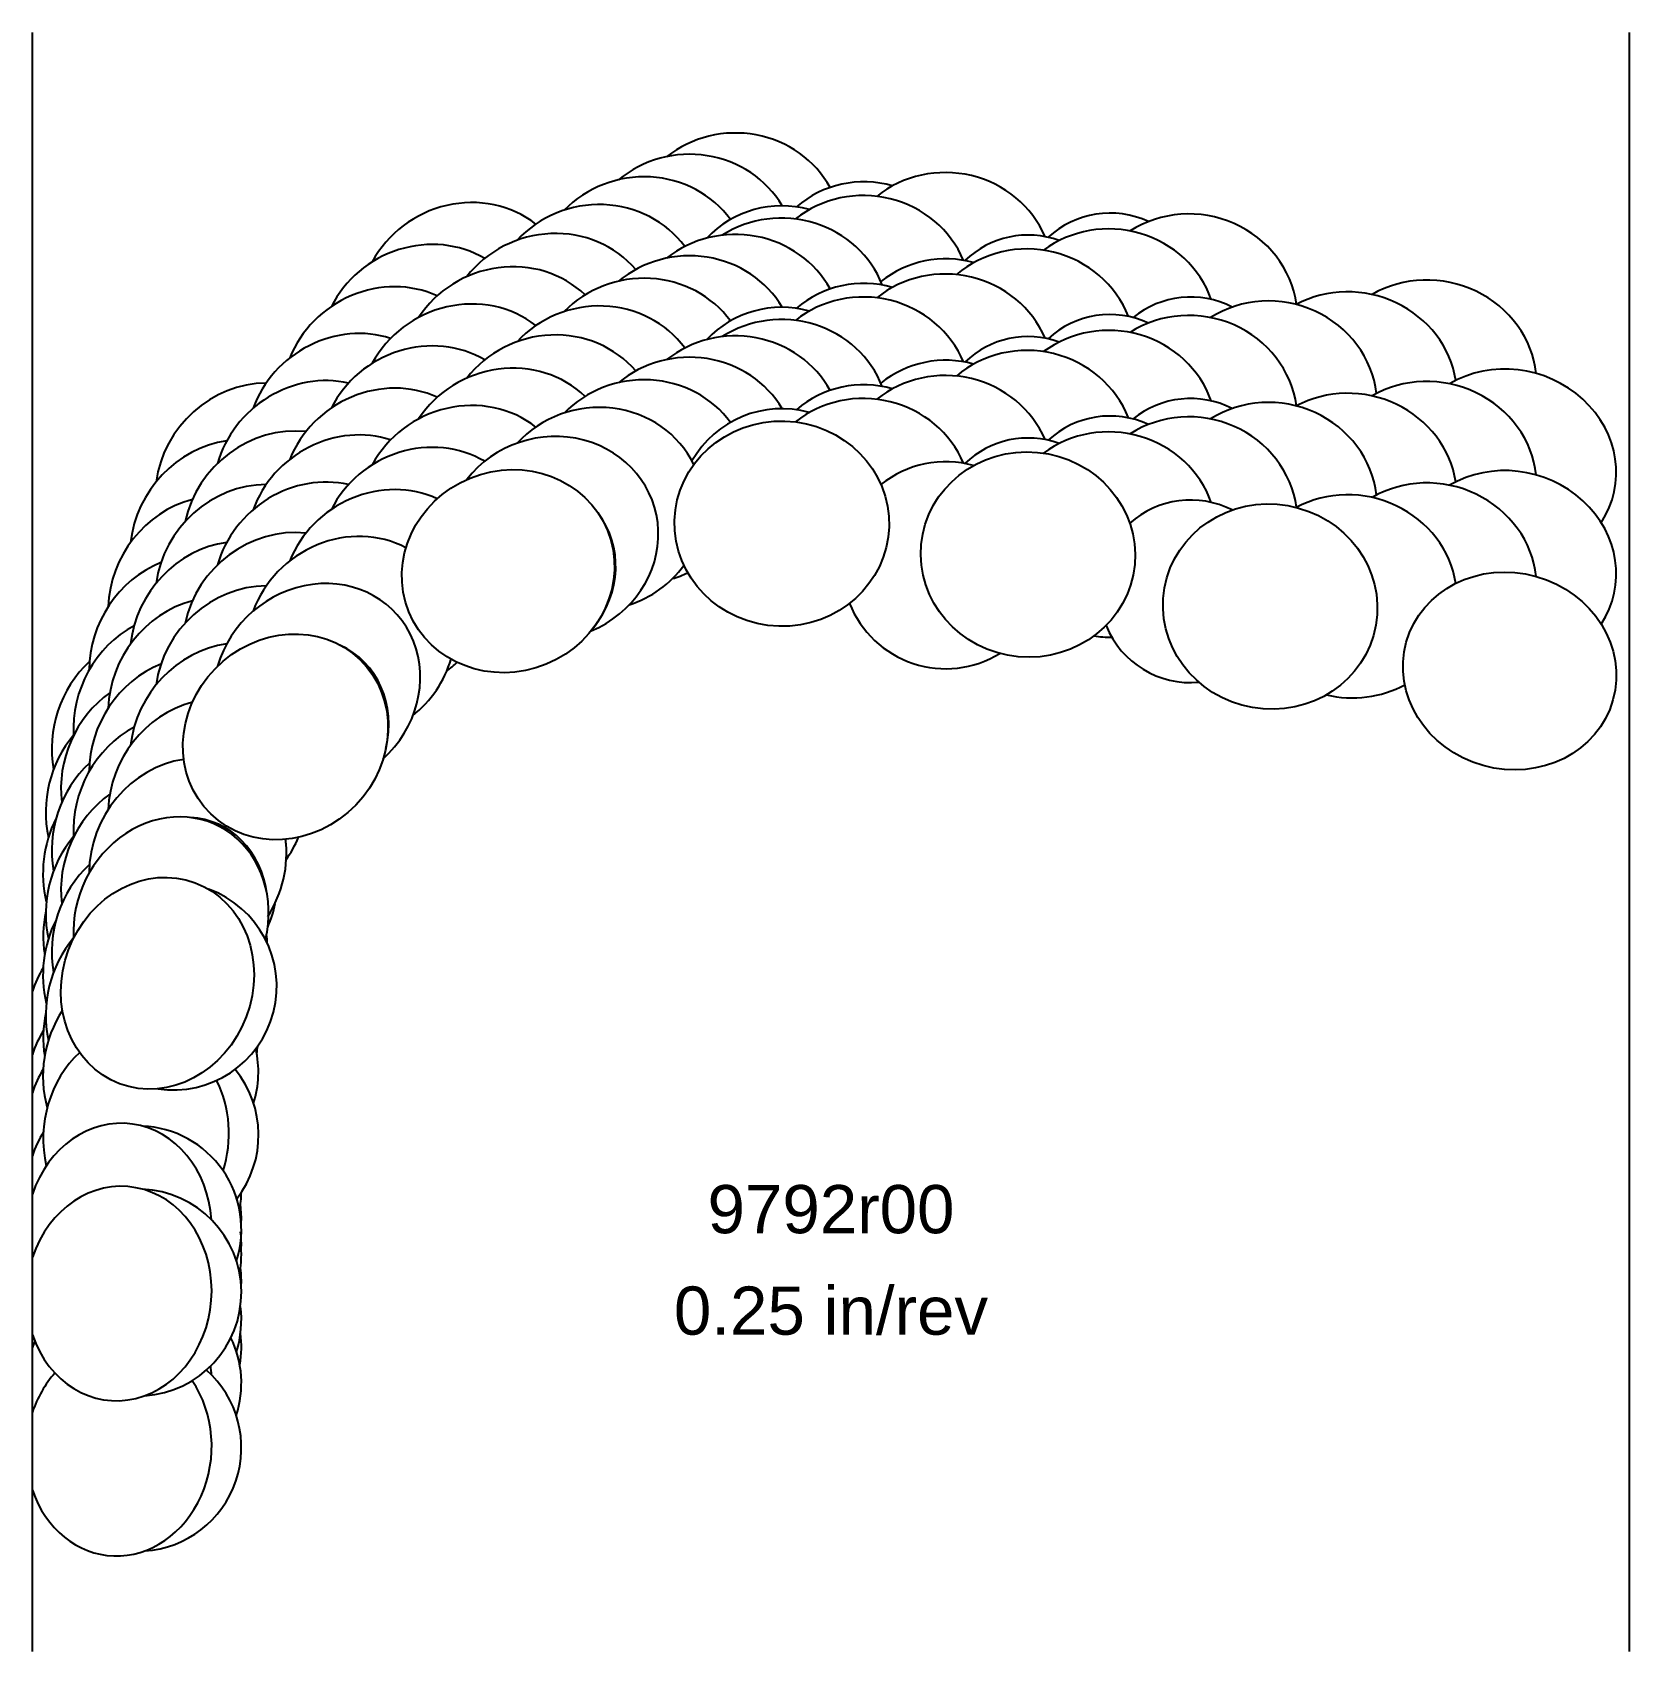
# Model space of a CAD drawing. Header units: inches. Extents: x -3.94 to 0, y -2.86 to 1.13.
import ezdxf
from ezdxf.enums import TextEntityAlignment as Align

# ---------------------------------------------------------------- set-up
doc = ezdxf.new("R2010")
doc.units = ezdxf.units.IN
doc.header["$MEASUREMENT"] = 0
for name, color, linetype, true_color in [('Blade_1', 30, 'Continuous', 0xff7f00), ('Blade_2', 7, 'Continuous', 0xcccc00), ('Blade_3', 7, 'Continuous', 0x00cc00), ('Blade_4', 7, 'Continuous', 0x00cccc), ('Blade_5', 7, 'Continuous', 0x0066cc), ('Blade_6', 190, 'Continuous', 0x7f00ff)]:
    doc.layers.add(name, color=color, linetype=linetype, true_color=true_color)
doc.layers.add('Gage_Line', color=7, linetype='Continuous')
doc.styles.get("Standard").update_dxf_attribs({"font": 'arial.ttf'})

msp = doc.modelspace()

# ---------------------------------------------------------------- linework, layer by layer
at = {"layer": 'Blade_1'}
for centre, major_axis, ratio, start_param, end_param in [((-2.090094, 0.41828), (0.264382, -0.007913), 0.95626473, 6.66998035, 8.47151656), ((-1.483234, 0.342095), (0.263323, -0.024921), 0.95602795, 6.73210728, 8.67425356), ((-2.764591, 0.301184), (0.24484, 0.100069), 0.93647571, 6.67892289, 8.48895433), ((-1.686079, 0.315823), (0.252818, -0.033284), 1, 7.71099353, 8.66176591), ((-1.082221, 0.251517), (0.217333, -0.058234), 1, 7.64319636, 8.79770762), ((-0.88612, 0.213865), (0.260493, -0.045864), 0.95542235, 6.56518144, 8.61170679), ((-2.090094, 0.16828), (0.264382, -0.007913), 0.95626473, 6.66998035, 8.47151656), ((-1.686079, 0.065823), (0.252818, -0.033284), 1, 7.71099353, 8.66176591), ((-1.483234, 0.092095), (0.263323, -0.024921), 0.95602795, 6.73210728, 8.67425356), ((-0.295794, 0.055151), (0.254751, -0.071149), 0.91554599, 5.99466885, 8.70153144), ((-2.764591, 0.051184), (0.24484, 0.100069), 0.93647571, 6.67892289, 8.48895433), ((-1.082221, 0.001517), (0.217333, -0.058234), 1, 7.64319636, 8.79770762), ((-0.88612, -0.036135), (0.260493, -0.045864), 0.95542235, 6.56518144, 8.61170679), ((-3.313589, -0.107171), (0.184139, 0.189877), 0.91257347, 6.89879142, 8.45874139), ((-1.686079, -0.184177), (0.252818, -0.033284), 1, 7.71099353, 8.66176591), ((-0.295794, -0.194849), (0.254751, -0.071149), 0.91554599, 5.99466885, 8.70153144), ((-1.082221, -0.248483), (0.217333, -0.058234), 1, 7.64319636, 8.84501171), ((-2.760289, -0.204186), (0.244433, 0.101059), 0.90230938, 5.26975705, 6.50951294), ((-3.313589, -0.357171), (0.184139, 0.189877), 0.91257347, 6.89879142, 8.45874139), ((-1.686079, -0.184177), (0.252818, -0.033284), 1, 3.65046325, 5.39418977), ((-1.082221, -0.248483), (0.217333, -0.058234), 1, 3.78805853, 5.06542191), ((-3.306656, -0.609696), (0.183769, 0.190234), 0.87338383, 5.30858428, 6.57960141), ((-3.629143, -0.71424), (0.093231, 0.247524), 0.8847071, 7.20230229, 8.38555205), ((-3.629143, -0.96424), (0.093231, 0.247524), 0.8847071, 7.20230229, 8.38555205), ((-3.590162, -1.222161), (0.089113, 0.238922), 1, 3.34722991, 6.29186303), ((-3.590162, -0.972161), (0.089113, 0.238922), 1, 4.65034724, 4.89096691), ((-3.724239, -1.478911), (0.023235, 0.263478), 0.86395949, 7.33349419, 7.58484338), ((-3.724239, -1.728911), (0.023235, 0.263478), 0.86395949, 7.33349419, 7.58484338), ((-3.724239, -1.978911), (0.023235, 0.263478), 0.86395949, 2.04337201, 7.58484338), ((-3.677279, -1.976367), (0.022225, 0.25403), 1, 3.29345963, 6.32814113), ((-3.677279, -1.726367), (0.022225, 0.25403), 1, 4.6131528, 4.78842419)]:
    msp.add_ellipse(centre, major_axis=major_axis, ratio=ratio, start_param=start_param, end_param=end_param, dxfattribs=at)
for centre, major_axis, ratio in [((-2.090094, -0.08172), (0.264382, -0.007913), 0.95626473), ((-2.764591, -0.198816), (0.24484, 0.100069), 0.93647571), ((-1.483234, -0.157905), (0.263323, -0.024921), 0.95602795), ((-0.88612, -0.286135), (0.260493, -0.045864), 0.95542235), ((-0.295794, -0.444849), (0.254751, -0.071149), 0.91554599), ((-3.313589, -0.607171), (0.184139, 0.189877), 0.91257347), ((-3.629143, -1.21424), (0.093231, 0.247524), 0.8847071)]:
    msp.add_ellipse(centre, major_axis=major_axis, ratio=ratio, dxfattribs=at)
at = {"layer": 'Blade_2'}
for centre, major_axis, ratio, start_param, end_param in [((-2.657304, 0.382993), (0.251174, 0.082897), 0.94006399, 6.64649301, 8.47478286), ((-2.657304, 0.132993), (0.251174, 0.082897), 0.94006399, 6.64649301, 8.47478286), ((-3.23602, 0.018071), (0.196711, 0.176819), 0.91683609, 6.85463671, 8.45525793), ((-2.657304, -0.117007), (0.251174, 0.082897), 0.94006399, 4.78944414, 8.47478286), ((-3.23602, -0.231929), (0.196711, 0.176819), 0.91683609, 6.85463671, 8.45525793), ((-3.23602, -0.481929), (0.196711, 0.176819), 0.91683609, 4.71358155, 8.45525793), ((-3.595658, -0.564022), (0.109875, 0.240599), 0.88962147, 7.14524392, 8.39229079), ((-3.595658, -0.814022), (0.109875, 0.240599), 0.88962147, 7.14524392, 8.39229079), ((-3.595658, -1.064022), (0.109875, 0.240599), 0.88962147, 4.93292914, 8.39229079), ((-3.587921, -1.063603), (0.109663, 0.240696), 0.84632024, 5.34641863, 6.60352107), ((-3.724239, -1.32344), (0.023235, 0.263478), 0.86395949, 7.3382937, 7.58484338), ((-3.724239, -1.57344), (0.023235, 0.263478), 0.86395949, 7.3382937, 7.58484338), ((-3.724239, -1.82344), (0.023235, 0.263478), 0.86395949, 4.88878783, 7.58484338), ((-3.677279, -1.820933), (0.022225, 0.25403), 1, 4.48995604, 6.32750759)]:
    msp.add_ellipse(centre, major_axis=major_axis, ratio=ratio, start_param=start_param, end_param=end_param, dxfattribs=at)
at = {"layer": 'Blade_3'}
for centre, major_axis, ratio, start_param, end_param in [((-1.887605, 0.473751), (0.264162, -0.013367), 0.95620397, 0.43052006, 2.31206156), ((-2.546902, 0.454074), (0.256316, 0.065287), 0.94353733, 6.64674932, 8.45554358), ((-2.090006, 0.446441), (0.254497, -0.016012), 1, 7.64674393, 8.72983748), ((-1.482695, 0.404257), (0.223075, -0.029368), 1, 7.63747404, 8.75106048), ((-1.281454, 0.391454), (0.262651, -0.031218), 0.95589385, 6.72538881, 8.63294777), ((-1.887605, 0.223751), (0.264162, -0.013367), 0.95620397, 0.43052006, 2.31206156), ((-0.689355, 0.239122), (0.259213, -0.052621), 0.94407435, 6.6231588, 8.5694182), ((-2.546902, 0.204074), (0.256316, 0.065287), 0.94353733, 6.64674932, 8.45554358), ((-2.090006, 0.196441), (0.254497, -0.016012), 1, 7.64674393, 8.72983748), ((-1.281454, 0.141454), (0.262651, -0.031218), 0.95589385, 6.72538881, 8.63294777), ((-3.152257, 0.135076), (0.208373, 0.162914), 0.92098803, 6.83881285, 8.44914253), ((-1.482695, 0.154257), (0.223075, -0.029368), 1, 7.63747404, 8.75106048), ((-0.689355, -0.010878), (0.259213, -0.052621), 0.94407435, 6.6231588, 8.5694182), ((-2.546902, -0.045926), (0.256316, 0.065287), 0.94353733, 6.47303608, 8.45554358), ((-2.090006, -0.053559), (0.254497, -0.016012), 1, 7.64674393, 8.96874041), ((-1.887605, -0.026249), (0.264162, -0.013367), 0.95620397, 0.43052006, 2.31206156), ((-3.152257, -0.114924), (0.208373, 0.162914), 0.92098803, 6.83881285, 8.44914253), ((-1.482695, -0.095743), (0.223075, -0.029368), 1, 7.63747404, 8.75106048), ((-1.281454, -0.108546), (0.262651, -0.031218), 0.95589385, 6.72538881, 8.63294777), ((-0.689355, -0.260878), (0.259213, -0.052621), 0.94407435, 6.6231588, 8.5694182), ((-3.152257, -0.364924), (0.208373, 0.162914), 0.92098803, 6.67362265, 8.44914253), ((-3.554302, -0.418661), (0.126019, 0.23255), 0.89442851, 7.10376797, 8.39751975), ((-2.546902, -0.045926), (0.256316, 0.065287), 0.94353733, 4.78733857, 5.43316944), ((-1.281454, -0.108546), (0.262651, -0.031218), 0.95589385, 4.67825813, 4.84329804), ((-3.554302, -0.668661), (0.126019, 0.23255), 0.89442851, 7.10376797, 8.39751975), ((-3.152257, -0.364924), (0.208373, 0.162914), 0.92098803, 4.72175372, 5.37904462), ((-0.689355, -0.260878), (0.259213, -0.052621), 0.94407435, 4.67897059, 5.43914359), ((-3.554302, -0.918661), (0.126019, 0.23255), 0.89442851, 6.86917747, 8.39751975), ((-3.554302, -0.918661), (0.126019, 0.23255), 0.89442851, 4.63140624, 5.39408819), ((-3.546628, -0.918842), (0.125772, 0.232683), 0.85194255, 5.33903575, 5.3772406), ((-3.681839, -1.09095), (0.023237, 0.263477), 0.86398622, 7.72529126, 8.13100905), ((-3.681839, -1.34095), (0.023237, 0.263477), 0.86398622, 7.72529126, 8.13100905), ((-3.681839, -1.59095), (0.023237, 0.263477), 0.86398622, 7.0380101, 8.21097389), ((-3.634879, -1.338401), (0.022225, 0.25403), 1, 4.60849388, 4.67911188), ((-3.634879, -1.588401), (0.022225, 0.25403), 1, 4.13739758, 5.48694699), ((-3.681839, -1.59095), (0.023237, 0.263477), 0.86398622, 4.45948307, 5.33461153), ((-3.677279, -1.858543), (0.022225, 0.25403), 1, 4.74993124, 4.92479376), ((-3.677279, -2.108543), (0.022225, 0.25403), 1, 4.62009226, 4.92479376), ((-3.724239, -2.361233), (0.023235, 0.263478), 0.86395949, 0.86340599, 1.30165807), ((-3.724239, -2.361233), (0.023235, 0.263478), 0.86395949, 2.04337201, 5.47573744), ((-3.677279, -2.358543), (0.022225, 0.25403), 1, 3.29538242, 5.64675778)]:
    msp.add_ellipse(centre, major_axis=major_axis, ratio=ratio, start_param=start_param, end_param=end_param, dxfattribs=at)
at = {"layer": 'Blade_4'}
for centre, major_axis, ratio, start_param, end_param in [((-2.434483, 0.521948), (0.260233, 0.04732), 0.94689483, 0.43035933, 2.21421), ((-2.434483, 0.271948), (0.260233, 0.04732), 0.94689483, 0.43035933, 2.21421), ((-3.062796, 0.250975), (0.219069, 0.14822), 0.92502863, 6.79732206, 8.48813447), ((-3.062796, 0.000975), (0.219069, 0.14822), 0.92502863, 6.79732206, 8.48813447), ((-2.434483, 0.021948), (0.260233, 0.04732), 0.94689483, 0.43035933, 2.21421), ((-3.062796, -0.249025), (0.219069, 0.14822), 0.92502863, 6.79732206, 8.48813447), ((-3.505071, -0.271), (0.141589, 0.223412), 0.89912783, 7.05198543, 8.43156619), ((-2.434483, 0.021948), (0.260233, 0.04732), 0.94689483, 4.82897973, 4.98232342), ((-3.505071, -0.521), (0.141589, 0.223412), 0.89912783, 7.05198543, 8.43156619), ((-3.062796, -0.249025), (0.219069, 0.14822), 0.92502863, 4.75397385, 4.88638226), ((-3.505071, -0.771), (0.141589, 0.223412), 0.89912783, 7.05198543, 8.43156619), ((-3.680505, -0.932463), (0.041088, 0.261289), 0.86932534, 7.49779021, 8.30052463), ((-3.505071, -0.771), (0.141589, 0.223412), 0.89912783, 4.6515627, 4.89887044), ((-3.680505, -1.182463), (0.041088, 0.261289), 0.86932534, 7.49779021, 8.30052463), ((-3.680505, -1.432463), (0.041088, 0.261289), 0.86932534, 7.37698059, 8.3337567), ((-3.635335, -1.432882), (0.039291, 0.251955), 1, 4.56014495, 5.09218599), ((-3.677279, -1.949629), (0.022225, 0.25403), 1, 4.74720415, 4.92891134), ((-3.724239, -2.202283), (0.023235, 0.263478), 0.86395949, 7.51916043, 7.58484338), ((-3.677279, -2.199629), (0.022225, 0.25403), 1, 4.48278338, 5.252771), ((-3.724239, -2.202283), (0.023235, 0.263478), 0.86395949, 4.87531418, 4.95866318)]:
    msp.add_ellipse(centre, major_axis=major_axis, ratio=ratio, start_param=start_param, end_param=end_param, dxfattribs=at)
at = {"layer": 'Blade_5'}
for centre, major_axis, ratio, start_param, end_param in [((-2.320244, 0.576807), (0.262897, 0.029075), 0.95013578, 6.68584144, 8.4597469), ((-1.887893, 0.505413), (0.252818, -0.033284), 1, 7.70462327, 8.69433073), ((-1.685418, 0.530435), (0.263816, -0.01901), 0.9561274, 6.74303954, 8.62402414), ((-1.280758, 0.458465), (0.221282, -0.040733), 1, 7.6017275, 8.78150047), ((-1.083082, 0.428304), (0.261746, -0.038072), 0.95570567, 6.55476367, 8.58902112), ((-2.968034, 0.35566), (0.228744, 0.132803), 0.92895724, 6.76494574, 8.46613931), ((-2.320244, 0.326807), (0.262897, 0.029075), 0.95013578, 6.68584144, 8.4597469), ((-1.887893, 0.255413), (0.252818, -0.033284), 1, 7.70462327, 8.69433073), ((-1.685418, 0.280435), (0.263816, -0.01901), 0.9561274, 6.74303954, 8.62402414), ((-0.492453, 0.269763), (0.257352, -0.061074), 0.93730435, 6.6055942, 8.64446425), ((-1.280758, 0.208465), (0.221282, -0.040733), 1, 7.6017275, 8.78150047), ((-1.083082, 0.178304), (0.261746, -0.038072), 0.95570567, 6.55476367, 8.58902112), ((-2.968034, 0.10566), (0.228744, 0.132803), 0.92895724, 6.76494574, 8.46613931), ((-2.320244, 0.076807), (0.262897, 0.029075), 0.95013578, 6.68584144, 8.4597469), ((-1.685418, 0.030435), (0.263816, -0.01901), 0.9561274, 6.74303954, 8.62402414), ((-0.492453, 0.019763), (0.257352, -0.061074), 0.93730435, 6.6055942, 8.64446425), ((-1.887893, 0.005413), (0.252818, -0.033284), 1, 7.70462327, 8.69433073), ((-1.280758, -0.041535), (0.221282, -0.040733), 1, 7.6017275, 8.78150047), ((-1.083082, -0.071696), (0.261746, -0.038072), 0.95570567, 6.55476367, 8.58902112), ((-3.448461, -0.13137), (0.156512, 0.213223), 0.90371875, 7.0053073, 8.42615885), ((-2.968034, -0.14434), (0.228744, 0.132803), 0.92895724, 6.76494574, 8.46613931), ((-0.492453, -0.230237), (0.257352, -0.061074), 0.93730435, 6.6055942, 8.64446425), ((-3.448461, -0.38137), (0.156512, 0.213223), 0.90371875, 7.0053073, 8.42615885), ((-3.448461, -0.63137), (0.156512, 0.213223), 0.90371875, 7.0053073, 8.42615885), ((-3.671613, -0.778224), (0.058759, 0.257891), 0.8745586, 7.31973439, 8.34753982), ((-3.671613, -1.028224), (0.058759, 0.257891), 0.8745586, 7.31973439, 8.34753982), ((-3.671613, -1.278224), (0.058759, 0.257891), 0.8745586, 7.31973439, 8.34753982), ((-3.677279, -1.794889), (0.022225, 0.25403), 1, 4.74856676, 4.93442006), ((-3.677279, -2.044889), (0.022225, 0.25403), 1, 4.49138448, 4.93442006)]:
    msp.add_ellipse(centre, major_axis=major_axis, ratio=ratio, start_param=start_param, end_param=end_param, dxfattribs=at)
at = {"layer": 'Blade_6'}
for centre, major_axis, ratio, start_param, end_param in [((-2.205381, 0.628757), (0.264286, 0.010636), 0.95325932, 0.44355918, 2.22344429), ((-2.868366, 0.459133), (0.237349, 0.116729), 0.93277321, 6.70533225, 8.51033775), ((-2.205381, 0.378757), (0.264286, 0.010636), 0.95325932, 0.44355918, 2.22344429), ((-2.868366, 0.209133), (0.237349, 0.116729), 0.93277321, 6.70533225, 8.51033775), ((-2.205381, 0.128757), (0.264286, 0.010636), 0.95325932, 0.44355918, 2.22344429), ((-3.384468, 0.009943), (0.170718, 0.202029), 0.90820085, 6.9395618, 8.46493051), ((-2.868366, -0.040867), (0.237349, 0.116729), 0.93277321, 6.70533225, 8.51033775), ((-3.384468, -0.240057), (0.170718, 0.202029), 0.90820085, 6.9395618, 8.46493051), ((-3.384468, -0.490057), (0.170718, 0.202029), 0.90820085, 6.9395618, 8.46493051), ((-3.654461, -0.618708), (0.076166, 0.253296), 0.87968602, 7.2610181, 8.37935999), ((-3.654461, -0.868708), (0.076166, 0.253296), 0.87968602, 7.2610181, 8.37935999), ((-3.654461, -1.118708), (0.076166, 0.253296), 0.87968602, 7.2610181, 8.37935999), ((-3.6133, -1.124366), (0.072812, 0.244384), 1, 5.03593312, 5.12054394), ((-3.677279, -1.883892), (0.022225, 0.25403), 1, 4.61732353, 4.9234204)]:
    msp.add_ellipse(centre, major_axis=major_axis, ratio=ratio, start_param=start_param, end_param=end_param, dxfattribs=at)
at = {"layer": 'Gage_Line'}
for p, q in [((-3.9375, -2.861233), (-3.9375, 1.128757)), ((0, -2.861233), (0, 1.128757))]:
    msp.add_line(p, q, dxfattribs=at)

# ---------------------------------------------------------------- texts
for s, p in [('9792r00', (-1.96875, -1.770925)), ('0.25 in/rev', (-1.96875, -2.020925))]:
    msp.add_text(s, height=0.11875).set_placement(p, align=Align.MIDDLE_CENTER)

doc.saveas('drawing.dxf')
